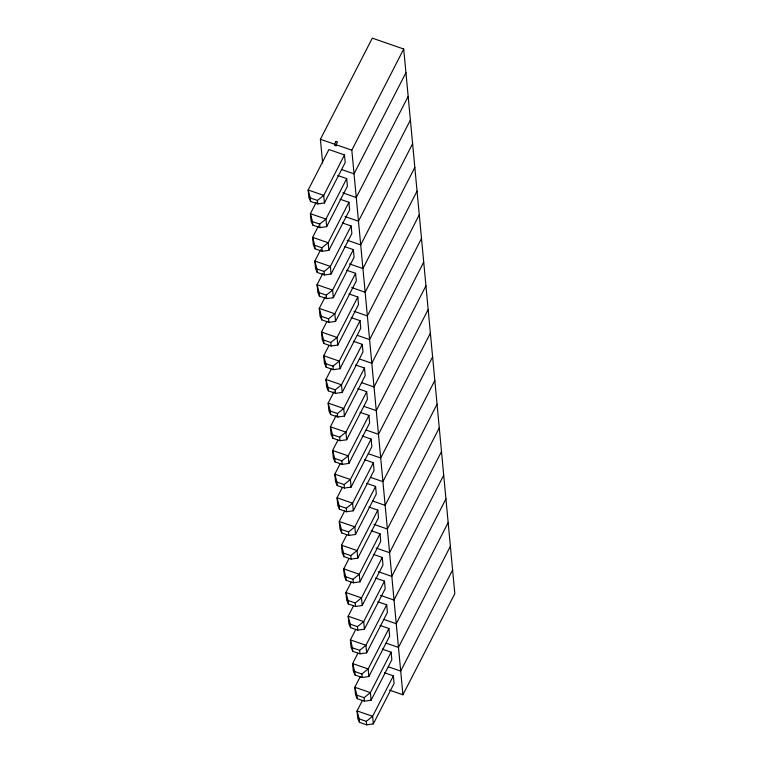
<?xml version="1.0" encoding="UTF-8"?>
<svg xmlns="http://www.w3.org/2000/svg" width="763" height="763" viewBox="0 0 763 763"><rect width="100%" height="100%" fill="white"/><g stroke="black" fill="none" stroke-linecap="round" stroke-linejoin="round"><path stroke-width="1.14" d="M322.625 162.967L320.403 139.295L372.306 38.15L403.722 49.023L454.824 593.633L402.921 694.778L389.454 690.114M316.254 202.271L310.398 213.678L311.113 221.27L312.83 225.123L319.993 227.603L326.659 226.649L347.423 186.201L346.707 178.599L337.828 175.528M344.485 154.927L323.731 195.385L317.446 200.431L317.77 203.921L324.437 202.977L345.2 162.519L344.485 154.927L328.939 149.538L308.176 189.997L308.891 197.588L310.608 201.442L317.77 203.921M402.921 694.778L351.819 150.168L403.722 49.023M318.476 225.943L312.62 237.36L313.335 244.952L315.052 248.805L322.215 251.285L328.882 250.331L349.645 209.873L348.929 202.281L340.05 199.21M346.707 178.599L325.954 219.057L319.668 224.103L319.993 227.603M405.945 72.704L354.042 173.85L341.7 169.577M320.698 249.625L314.842 261.032L315.558 268.624L317.274 272.477L324.437 274.957L331.104 274.012L351.867 233.554L351.152 225.962L342.272 222.882M348.929 202.281L328.166 242.739L321.891 247.784L322.215 251.285M408.167 96.386L356.264 197.522L342.797 192.867M322.921 273.307L317.065 284.713L317.78 292.305L319.497 296.158L326.659 298.638L333.326 297.684L354.089 257.236L353.374 249.635L344.494 246.563M351.152 225.962L330.389 266.421L324.103 271.466L324.437 274.957M410.389 120.058L358.486 221.203L345.019 216.539M325.143 296.979L319.287 308.395L320.002 315.987L321.719 319.84L328.882 322.32L335.548 321.366L356.311 280.908L355.596 273.316L346.707 270.245M353.374 249.635L332.611 290.093L326.326 295.138L326.659 298.638M412.611 143.74L360.708 244.885L347.241 240.221M326.831 321.7L321.509 332.067L322.224 339.659L323.941 343.512L331.104 345.992L337.771 345.048L358.534 304.59L357.818 296.998L348.929 293.917M355.596 273.316L334.833 313.774L328.548 318.82L328.882 322.32M414.834 167.421L362.93 268.557L349.464 263.903M329.053 345.372L323.731 355.749L324.447 363.341L326.163 367.194L333.326 369.673L339.993 368.72L360.756 328.271L360.041 320.67L351.152 317.599M357.818 296.998L337.055 337.456L330.77 342.501L331.104 345.992M417.056 191.093L365.153 292.239L351.686 287.575M331.276 369.054L325.954 379.43L326.659 387.022L328.386 390.875L335.539 393.355L342.215 392.401L362.969 351.943L362.263 344.351L353.374 341.28M360.041 320.67L339.277 361.128L332.992 366.173L333.326 369.673M419.278 214.775L367.375 315.92L353.908 311.256M334.032 391.696L328.176 403.102L328.882 410.694L330.608 414.547L337.761 417.027L344.437 416.083L365.191 375.625L364.485 368.033L355.596 364.952M362.263 344.351L341.5 384.81L335.215 389.855L335.539 393.355M421.5 238.457L369.597 339.592L357.256 335.319M336.254 415.377L330.398 426.784L331.104 434.376L332.83 438.229L339.983 440.709L346.66 439.755L367.413 399.307L366.707 391.715L357.818 388.634M364.485 368.033L343.722 408.491L337.437 413.536L337.761 417.027M423.723 262.129L371.819 363.274L359.468 359.001M337.942 440.089L332.62 450.466L333.326 458.058L335.043 461.911L342.206 464.39L348.872 463.437L369.635 422.979L368.93 415.387L360.041 412.316M366.707 391.715L345.944 432.163L339.659 437.209L339.983 440.709M425.945 285.81L374.042 386.955L361.691 382.683M340.164 463.77L334.833 474.138L335.548 481.73L337.265 485.583L344.428 488.062L351.094 487.118L371.858 446.66L371.142 439.068L362.263 435.988M368.93 415.387L348.166 455.845L341.881 460.89L342.206 464.39M428.167 309.492L376.264 410.628L363.913 406.355M342.387 487.443L337.055 497.819L337.771 505.411L339.487 509.264L346.65 511.744L353.317 510.79L374.08 470.342L373.365 462.75L364.485 459.669M371.142 439.068L350.389 479.526L344.103 484.572L344.428 488.062M430.38 333.173L378.486 434.309L366.135 430.036M344.599 511.124L339.277 521.501L339.993 529.093L341.71 532.946L348.872 535.426L355.539 534.472L376.302 494.014L375.587 486.422L366.707 483.351M373.365 462.75L352.611 503.199L346.326 508.244L346.65 511.744M432.602 356.846L380.699 457.991L368.357 453.718M346.822 534.806L341.5 545.173L342.215 552.765L343.932 556.618L351.094 559.098L357.761 558.154L378.524 517.695L377.809 510.104L368.93 507.023M375.587 486.422L354.833 526.88L348.548 531.925L348.872 535.426M434.824 380.527L382.921 481.663L370.58 477.39M349.044 558.478L343.722 568.855L344.437 576.447L346.154 580.3L353.317 582.779L359.983 581.826L380.747 541.377L380.031 533.785L371.152 530.705M377.809 510.104L357.046 550.562L350.77 555.607L351.094 559.098M437.046 404.209L385.143 505.344L372.802 501.072M351.266 582.159L345.944 592.536L346.66 600.128L348.376 603.981L355.539 606.461L362.206 605.507L382.969 565.049L382.253 557.457L373.374 554.386M380.031 533.785L359.268 574.234L352.983 579.279L353.317 582.779M439.269 427.881L387.366 529.026L373.899 524.362M353.488 605.841L348.166 616.208L348.882 623.8L350.599 627.653L357.761 630.133L364.428 629.189L385.191 588.731L384.476 581.139L375.587 578.058M382.253 557.457L361.49 597.915L355.205 602.961L355.539 606.461M441.491 451.562L389.588 552.698L376.121 548.044M355.711 629.513L350.389 639.89L351.104 647.482L352.821 651.335L359.983 653.815L366.65 652.861L387.413 612.412L386.698 604.821L377.809 601.74M384.476 581.139L363.713 621.597L357.427 626.642L357.761 630.133M443.713 475.244L391.81 576.38L378.343 571.716M357.933 653.195L352.611 663.572L353.326 671.163L355.043 675.017L362.206 677.496L368.872 676.543L389.635 636.084L388.92 628.493L380.031 625.422M386.698 604.821L365.935 645.269L359.65 650.314L359.983 653.815M445.935 498.916L394.032 600.061L380.565 595.398M360.155 676.876L354.833 687.244L355.539 694.835L357.265 698.689L364.418 701.168L371.095 700.224L391.848 659.766L391.142 652.174L382.253 649.094M388.92 628.493L368.157 668.951L361.872 673.996L362.206 677.496M448.158 522.598L396.255 623.733L383.913 619.461M362.377 700.548L357.055 710.925L357.761 718.517L359.487 722.37L366.641 724.85L373.317 723.896L394.07 683.448L393.365 675.856L384.476 672.775M391.142 652.174L370.379 692.632L364.094 697.678L364.418 701.168M450.38 546.279L398.477 647.415L386.135 643.142M393.365 675.856L372.602 716.304L366.316 721.35L366.641 724.85M452.602 569.951L400.699 671.097L388.357 666.824M320.403 139.295L351.819 150.168M324.437 202.977L323.731 195.385L308.176 189.997L310.283 197.951L317.446 200.431M326.659 226.649L325.954 219.057L310.398 213.678L312.506 221.623L319.668 224.103M328.882 250.331L328.166 242.739L312.62 237.36L314.728 245.304L321.891 247.784M331.104 274.012L330.389 266.421L314.842 261.032L316.95 268.986L324.103 271.466M333.326 297.684L332.611 290.093L317.065 284.713L319.172 292.658L326.326 295.138M335.548 321.366L334.833 313.774L319.287 308.395L321.385 316.34L328.548 318.82M337.771 345.048L337.055 337.456L321.509 332.067L323.607 340.021L330.77 342.501M339.993 368.72L339.277 361.128L323.731 355.749L325.83 363.693L332.992 366.173M342.215 392.401L341.5 384.81L325.954 379.43L328.052 387.375L335.215 389.855M344.437 416.083L343.722 408.491L328.176 403.102L330.274 411.057L337.437 413.536M346.66 439.755L345.944 432.163L330.398 426.784L332.496 434.729L339.659 437.209M348.872 463.437L348.166 455.845L332.62 450.466L334.719 458.41L341.881 460.89M351.094 487.118L350.389 479.526L334.833 474.138L336.941 482.092L344.103 484.572M353.317 510.79L352.611 503.199L337.055 497.819L339.163 505.764L346.326 508.244M355.539 534.472L354.833 526.88L339.277 521.501L341.385 529.446L348.548 531.925M357.761 558.154L357.046 550.562L341.5 545.173L343.608 553.127L350.77 555.607M359.983 581.826L359.268 574.234L343.722 568.855L345.83 576.799L352.983 579.279M362.206 605.507L361.49 597.915L345.944 592.536L348.052 600.481L355.205 602.961M364.428 629.189L363.713 621.597L348.166 616.208L350.265 624.163L357.427 626.642M366.65 652.861L365.935 645.269L350.389 639.89L352.487 647.835L359.65 650.314M368.872 676.543L368.157 668.951L352.611 663.572L354.709 671.516L361.872 673.996M371.095 700.224L370.379 692.632L354.833 687.244L356.931 695.198L364.094 697.678M373.317 723.896L372.602 716.304L357.055 710.925L359.154 718.87L366.316 721.35M310.283 197.951L310.608 201.442M312.506 221.623L312.83 225.123M314.728 245.304L315.052 248.805M316.95 268.986L317.274 272.477M319.172 292.658L319.497 296.158M321.385 316.34L321.719 319.84M323.607 340.021L323.941 343.512M325.83 363.693L326.163 367.194M328.052 387.375L328.386 390.875M330.274 411.057L330.608 414.547M332.496 434.729L332.83 438.229M334.719 458.41L335.043 461.911M336.941 482.092L337.265 485.583M339.163 505.764L339.487 509.264M341.385 529.446L341.71 532.946M343.608 553.127L343.932 556.618M345.83 576.799L346.154 580.3M348.052 600.481L348.376 603.981M350.265 624.163L350.599 627.653M352.487 647.835L352.821 651.335M354.709 671.516L355.043 675.017M356.931 695.198L357.265 698.689M359.154 718.87L359.487 722.37M335.958 141.422L334.537 144.188L334.652 145.371L336.225 145.914L336.111 144.732L337.532 141.966L335.958 141.422"/></g></svg>
